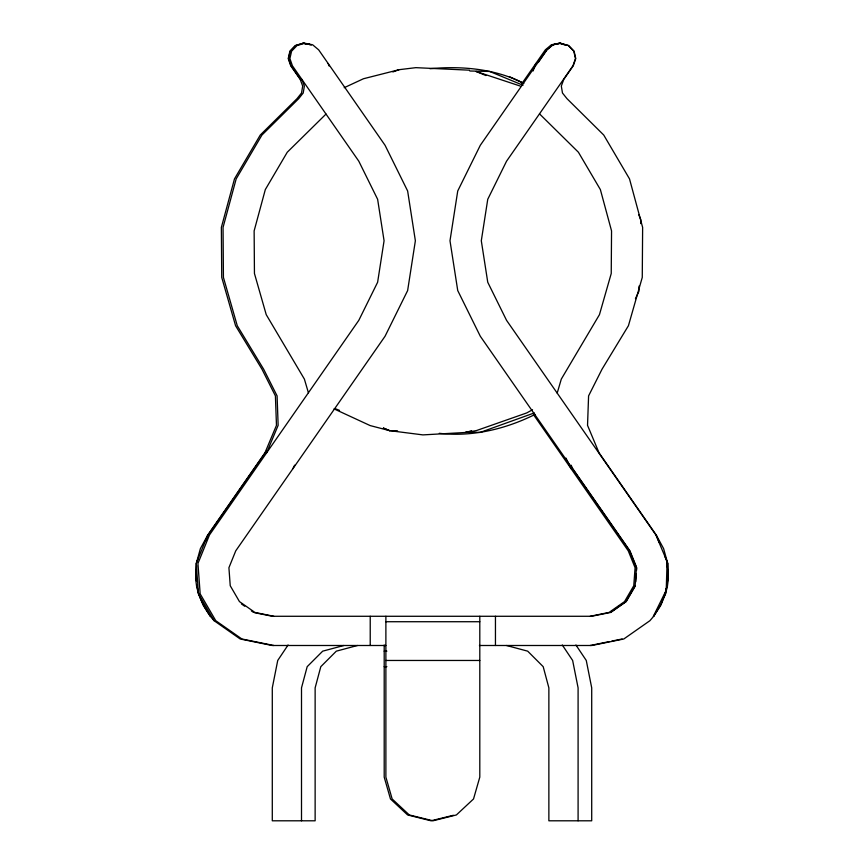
<?xml version="1.0" encoding="UTF-8"?>
<svg xmlns="http://www.w3.org/2000/svg" width="864" height="864" viewBox="0 0 864 864"><rect width="100%" height="100%" fill="white"/><g stroke="black" fill="none" stroke-linecap="round" stroke-linejoin="round"><path stroke-width="1.3" d="M639.036 286.092L638.896 291.406L635.429 298.706M640.688 223.603L640.796 219.607L638.744 214.65M538.261 62.446L547.02 49.853L553.046 44.788L559.991 43.2L568.361 45.554L573.782 51.181L575.467 58.568L572.962 65.761L506.552 161.201L487.75 199.282L481.302 240.764L487.75 282.258L506.552 320.339L655.873 534.924L667.105 561.6L666.22 590.242L661.208 603.871L653.681 616.28L660.658 605.567L665.518 593.881L667.386 586.397L668.38 578.783L667.742 563.458L663.606 548.608L656.186 534.924L599.033 452.79L587.531 425.347L588.589 395.896L602.014 369.23L628.43 325.717L642.265 277.398L642.632 227.383L629.51 178.891L603.742 135.043L566.978 98.658L562.475 93.01L561.319 86.065L563.782 79.412L573.275 65.761L575.78 58.568L574.096 51.181L568.674 45.554L559.991 43.2L552.733 44.788L546.707 49.853L480.298 145.292L457.736 190.976L449.993 240.764L457.736 290.563L480.298 336.247L629.618 550.832L636.455 567.724L635.137 585.727L625.914 601.592L610.448 612.425M635.731 581.872L636.293 574.15M636.574 570.294L636.768 567.724M665.906 588.589L665.518 593.881L662.807 598.547M667.451 567.421L667.742 563.458L664.729 556.006M196.592 565.51L195.782 575.964L196.506 581.159M289.937 52.412L288.533 58.568L290.617 64.562M557.194 393.109L561.298 379.102L599.454 314.658L611.237 273.499L611.55 230.893L600.372 189.583L578.416 152.237L539.503 113.854M533.077 70.978L535.842 63.493M303.026 43.222L311.267 44.788L303.026 43.222L295.326 45.554L289.904 51.181L288.22 58.568L290.725 65.761L300.218 79.412L302.681 86.065L301.525 93.01L297.022 98.658L260.258 135.043L234.49 178.891L221.368 227.383L221.735 277.398L235.57 325.717L261.986 369.23L275.411 395.896L276.469 425.347L264.967 452.79L207.814 534.924L196.258 563.458L195.62 578.783L196.614 586.397L198.482 593.881L203.342 605.567L210.319 616.28L214.078 620.687L240.214 638.993L272.138 645.494L385.884 645.494M266.652 452.79L278.143 425.347L277.096 395.896L263.66 369.23L237.254 325.717L223.42 277.398L223.052 227.383L236.174 178.891L261.943 135.043L298.706 98.658L303.21 93.01L304.366 86.065L301.903 79.412M196.895 561.6L198.428 557.96M205.578 540.983L207.619 536.134M292.907 468.698L294.613 465.167M653.368 616.28L666.22 590.242L668.218 575.964L667.105 561.6M207.814 534.924L200.394 548.608L196.258 563.458L198.482 593.881L214.078 620.687M635.45 585.727L626.227 601.592L610.762 612.425L591.548 616.28M288.079 644.987L277.733 660.463L272.29 687.863L272.29 820.8L315.133 820.8L315.133 687.863L320.803 666.673L336.312 651.164L357.502 645.494M521.672 83.862L545.335 49.853L551.362 44.788L559.289 43.222L565.704 45.166M208.127 534.924L266.717 450.716M653.681 616.28L649.922 620.687L623.786 638.993L591.862 645.494L479.423 645.494M290.218 51.181L295.639 45.554L303.34 43.222L309.798 44.528M326.009 114.07L287.258 152.237L265.313 189.583L254.135 230.893L254.448 273.499L266.231 314.658L304.387 379.102L308.416 392.764M532.526 409.763L526.716 412.938L476.431 430.574L466.528 432.421L422.928 434.894L389.599 430.65L370.148 425.574L334.055 408.888M344.196 87.696L363.463 78.743L399.146 69.682L415.843 67.662L469.487 70.189M535.108 414.407C505.742 429.062 472.198 437.13 439.322 433.307M392.85 71.95L399.146 69.682M466.528 432.421L471.571 430.607M534.319 412.927L480.157 432.421L465.566 432.086M343.872 645.494L322.682 651.164L307.184 666.673L301.504 687.863L301.504 820.8M453.416 815.27L431.006 820.8L407.603 814.946L390.474 798.962L384.199 777.114L384.199 644.987M590.177 616.28L609.077 612.425L624.542 601.592L633.766 585.727L635.083 567.724L628.247 550.832L533.466 414.612M590.177 645.494L609.336 641.596M611.885 641.077L622.102 638.993M552.733 44.788L560.974 43.222M429.959 68.71C461.538 65.783 494.975 68.699 523.595 83.203M210.319 616.28C204.606 607.781 197.91 596.398 197.057 585.047M272.138 616.28L591.862 616.28M385.884 621.724L479.801 621.724M384.199 651.164L386.878 651.164M385.884 660.463L479.801 660.463M384.199 666.673L386.878 666.673M469.811 70.999L489.704 71.464L523.033 85.255M389.599 430.65L383.432 428.09L389.599 430.65L397.559 430.834M273.823 616.28L254.923 612.425L239.458 601.592L230.234 585.727L228.917 567.724L235.753 550.832L385.063 336.247L407.635 290.563L415.368 240.764L407.635 190.976L385.063 145.292L318.665 49.853L312.638 44.788L304.711 43.222L297.011 45.554L291.589 51.181L289.904 58.568L292.399 65.761L358.808 161.201L377.622 199.282L384.07 240.764L377.622 282.258L358.808 320.339L209.498 534.924L197.942 563.458L200.167 593.881L215.762 620.687L241.898 638.993L273.823 645.494M254.502 612.684L272.452 616.28M506.498 645.494L527.688 651.164L543.197 666.673L548.867 687.863L548.867 820.8L591.71 820.8L591.71 687.863L586.267 660.463L575.921 644.987M520.42 86.119L476.086 71.464L485.957 75.546M335.783 408.888L339.541 410.4M509.166 76.529L523.703 83.398M241.402 603.914L244.717 606.236M251.348 610.88L253.552 612.425M291.038 65.761L300.964 80.028M562.291 644.987L572.638 660.463L578.092 687.863L578.092 820.8M571.072 465.167L572.778 468.698L629.932 550.832L636.282 566.514M565.974 458.093L571.093 468.698M656.186 534.924L659.2 542.365M328.158 63.493L329.076 65.988M495.45 616.28L495.45 645.494M479.801 616.28L479.801 777.114L473.526 798.962L456.397 814.946L432.994 820.8L409.288 814.946L392.148 798.962L385.884 777.114L385.884 616.28M370.224 616.28L370.224 645.494"/></g></svg>
